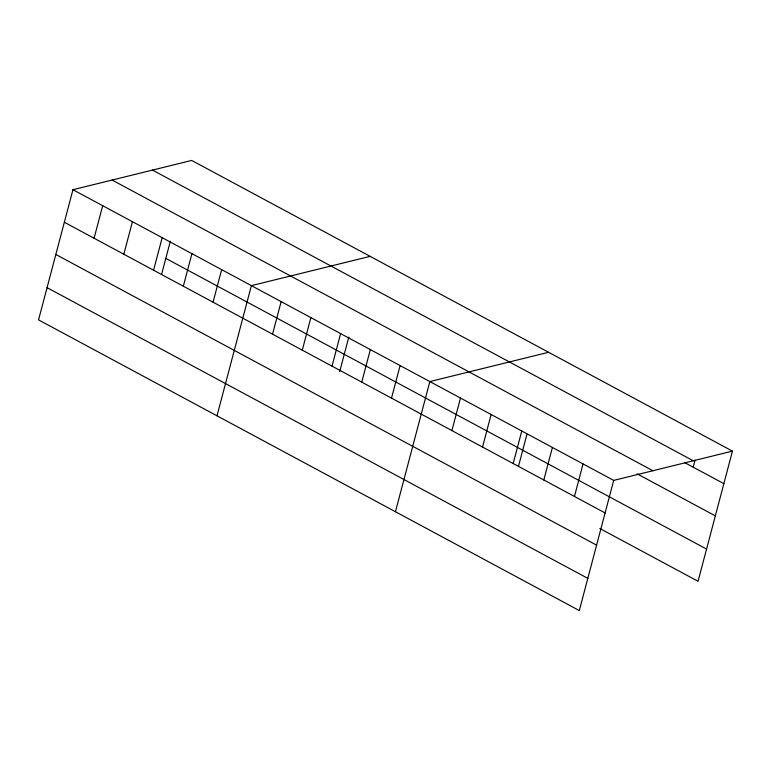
<?xml version="1.0" encoding="UTF-8"?>
<svg xmlns="http://www.w3.org/2000/svg" width="771" height="771" viewBox="0 0 771 771"><rect width="100%" height="100%" fill="white"/><g stroke="black" fill="none" stroke-linecap="round" stroke-linejoin="round"><path stroke-width="1.16" d="M732.45 451.122L191.69 160.426L72.946 189.705L38.55 319.878L579.31 610.574L613.697 480.4L732.45 451.122L698.054 581.295L599.79 528.463M94.091 238.239L102.688 205.693M123.832 254.228L132.429 221.682M153.574 270.216L162.17 237.67M161.553 274.495L170.352 241.217M183.315 286.205L191.912 253.659M213.056 302.193L221.653 269.648M216.998 415.81L251.394 285.636L370.138 256.358M272.539 334.171L281.136 301.625M302.28 350.15L310.877 317.613M332.022 366.138L340.618 333.602M339.703 371.574L348.8 337.139M361.763 382.127L370.359 349.591M391.504 398.115L400.101 365.579M395.446 511.732L429.842 381.568L548.595 352.289M451.893 430.575L460.489 398.038M482.53 447.055L491.127 414.509M513.178 463.525L521.774 430.979M518.459 466.349L526.95 434.218M543.815 479.996L552.412 447.45M574.462 496.466L583.059 463.93M693.206 467.187L695.047 460.22M152.504 170.092L693.264 460.779M684.754 462.648L723.853 483.658M112.132 180.048L652.892 470.734M637.145 473.847L715.343 515.876M72.946 189.705L613.697 480.4M165.813 258.381L706.573 549.077M64.34 222.25L605.1 512.937M55.83 254.469L596.59 545.155M47.06 287.66L587.82 578.356"/></g></svg>
